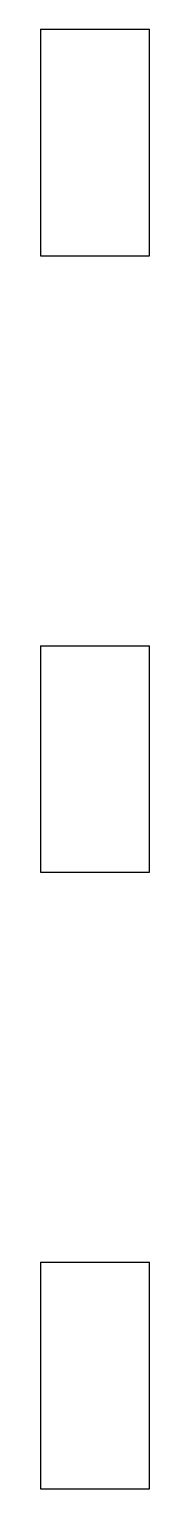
# Model space of a CAD drawing. Header units: millimetres. Extents: x -12 to -9, y -3.1 to 37.1.
import ezdxf

# ---------------------------------------------------------------- set-up
doc = ezdxf.new("R2010")
doc.units = ezdxf.units.MM

msp = doc.modelspace()

# ---------------------------------------------------------------- linework, layer by layer
for p, q in [((-12, 37.125), (-9, 37.125)), ((-12, 37.125), (-12, 30.875)), ((-9, 30.875), (-9, 37.125)), ((-12, 30.875), (-9, 30.875)), ((-12, 20.125), (-9, 20.125)), ((-12, 20.125), (-12, 13.875)), ((-9, 13.875), (-9, 20.125)), ((-12, 13.875), (-9, 13.875)), ((-12, 3.125), (-9, 3.125)), ((-12, 3.125), (-12, -3.125)), ((-9, -3.125), (-9, 3.125)), ((-12, -3.125), (-9, -3.125))]:
    msp.add_line(p, q)

doc.saveas('drawing.dxf')
